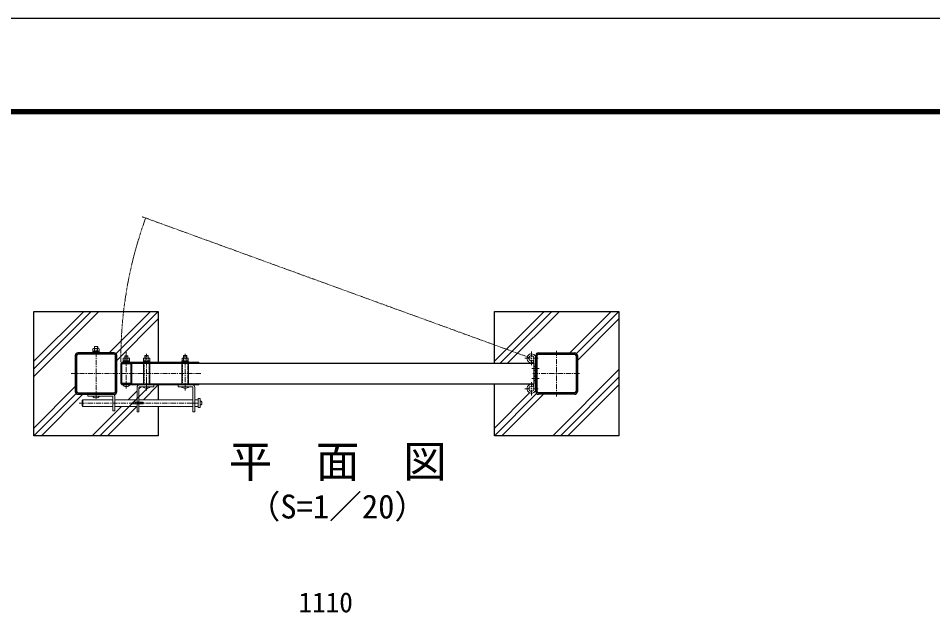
# Model space of a CAD drawing. Units: millimetres, scale not verified. Extents: x -4200 to 4200, y -2970 to 2970.
# Drawn here: x -2666 to -462, y 1536 to 2970 of the extents above; entities that cross this region are included whole.
import ezdxf
from ezdxf.enums import TextEntityAlignment as Align

# ---------------------------------------------------------------- set-up
doc = ezdxf.new("R2010")
doc.units = ezdxf.units.MM
doc.header["$LTSCALE"] = 10
for name, pattern in [('USER1', [2, 1.25, -0.25, 0.25, -0.25]), ('USER3', [0.375, 0.25, -0.125]), ('USER4', [1.25, 0.625, -0.125, 0.125, -0.125, 0.125, -0.125])]:
    doc.linetypes.add(name, pattern=pattern)
for name, color, linetype, lineweight in [('0-0_D-TTL-TXT', 7, 'Continuous', 25), ('0-1_D-TTL', 7, 'Continuous', 25), ('0-2_D-STR1', 1, 'Continuous', 25), ('0-4_D-STR-DIM', 7, 'Continuous', 13), ('0-7_D-BMK', 2, 'USER1', 13), ('0-8_D-STR3', 3, 'Continuous', 13), ('0-9_D-STR4', 7, 'Continuous', 25), ('0-A_D-DCR-HCH', 7, 'Continuous', 13)]:
    doc.layers.add(name, color=color, linetype=linetype, lineweight=lineweight)
doc.styles.add('ＭＳ ゴシック', font='')
doc.styles.get('ＭＳ ゴシック').set_extended_font_data('MS Gothic')

msp = doc.modelspace()

# ---------------------------------------------------------------- linework, layer by layer
at = {"layer": '0-1_D-TTL', "color": 2}
msp.add_lwpolyline([(-4200, 2970), (4200, 2970), (4200, -2970), (-4200, -2970)], close=True, dxfattribs=at)
at = {"layer": '0-1_D-TTL'}
for points in [[(-3930, 2750), (3930, 2750), (3930, -2750), (-3930, -2750)], [(-3927.5, 2747.5), (3927.5, 2747.5), (3927.5, -2747.5), (-3927.5, -2747.5)], [(-3925, 2745), (3925, 2745), (3925, -2745), (-3925, -2745)], [(-3922.5, 2742.5), (3922.5, 2742.5), (3922.5, -2742.5), (-3922.5, -2742.5)], [(-3920, 2740), (3920, 2740), (3920, -2740), (-3920, -2740)]]:
    msp.add_lwpolyline(points, close=True, dxfattribs=at)
at = {"layer": '0-2_D-STR1'}
for p, q in [((-2435.14, 2163.17), (-2522.34, 2163.17)), ((-2435.14, 2159.97), (-2522.34, 2159.97)), ((-1412.34, 2163.17), (-1325.14, 2163.17)), ((-1412.34, 2159.97), (-1325.14, 2159.97)), ((-2528.74, 2156.77), (-2528.74, 2069.57)), ((-2525.54, 2156.77), (-2525.54, 2069.57)), ((-2431.94, 2069.57), (-2431.94, 2156.77)), ((-2428.74, 2069.57), (-2428.74, 2156.77)), ((-2394.34, 2138.17), (-2417.14, 2138.17)), ((-2394.34, 2138.17), (-2417.14, 2138.17)), ((-2394.34, 2138.17), (-1423.74, 2138.17)), ((-1423.74, 2138.17), (-1423.74, 2088.17)), ((-1418.74, 2156.77), (-1418.74, 2076.47)), ((-1418.74, 2069.57), (-1418.74, 2156.77)), ((-1415.54, 2069.57), (-1415.54, 2156.77)), ((-1321.94, 2156.77), (-1321.94, 2069.57)), ((-1318.74, 2156.77), (-1318.74, 2069.57)), ((-2418.74, 2136.57), (-2418.74, 2089.77)), ((-2418.74, 2136.57), (-2418.74, 2089.77)), ((-2392.74, 2089.77), (-2392.74, 2136.57)), ((-2392.74, 2089.77), (-2392.74, 2136.57)), ((-2417.14, 2088.17), (-2394.34, 2088.17)), ((-2417.14, 2088.17), (-2394.34, 2088.17)), ((-2394.34, 2088.17), (-1423.74, 2088.17)), ((-1449.74, 2088.17), (-1423.74, 2088.17)), ((-2522.34, 2066.37), (-2435.14, 2066.37)), ((-2522.34, 2063.17), (-2435.14, 2063.17)), ((-1325.14, 2066.37), (-1412.34, 2066.37)), ((-1325.14, 2063.17), (-1412.34, 2063.17))]:
    msp.add_line(p, q, dxfattribs=at)
msp.add_lwpolyline([(-2417.14, 2089.77), (-2394.34, 2089.77), (-2394.34, 2136.57), (-2417.14, 2136.57)], close=True, dxfattribs=at)
msp.add_lwpolyline([(-2417.14, 2089.77), (-2394.34, 2089.77), (-2394.34, 2136.57), (-2417.14, 2136.57)], close=True, dxfattribs=at)
for centre, radius, start, end in [((-2522.34, 2156.77), 6.4, 90, 180), ((-2522.34, 2156.77), 3.2, 90, 180), ((-2435.14, 2156.77), 6.4, 0, 90), ((-2435.14, 2156.77), 3.2, 0, 90), ((-1412.34, 2156.77), 6.4, 90, 180), ((-1412.34, 2156.77), 3.2, 90, 180), ((-1325.14, 2156.77), 6.4, 0, 90), ((-1325.14, 2156.77), 3.2, 0, 90), ((-2417.14, 2136.57), 1.6, 90, 180), ((-2417.14, 2136.57), 1.6, 90, 180), ((-2394.34, 2136.57), 1.6, 0, 90), ((-2394.34, 2136.57), 1.6, 0, 90), ((-2417.14, 2089.77), 1.6, 180, 270), ((-2417.14, 2089.77), 1.6, 180, 270), ((-2394.34, 2089.77), 1.6, 270, 0), ((-2394.34, 2089.77), 1.6, 270, 0), ((-2522.34, 2069.57), 6.4, 180, 270), ((-2522.34, 2069.57), 3.2, 180, 270), ((-2435.14, 2069.57), 6.4, 270, 0), ((-2435.14, 2069.57), 3.2, 270, 0), ((-1412.34, 2069.57), 6.4, 180, 270), ((-1412.34, 2069.57), 3.2, 180, 270), ((-1325.14, 2069.57), 6.4, 270, 0), ((-1325.14, 2069.57), 3.2, 270, 0)]:
    msp.add_arc(centre, radius, start, end, dxfattribs=at)
at = {"layer": '0-7_D-BMK', "linetype": 'USER4'}
msp.add_line((-1429.44, 2149.87), (-2368.99, 2491.84), dxfattribs=at)
at = {"layer": '0-7_D-BMK'}
for p, q in [((-2478.73, 2053.17), (-2478.73, 2173.17)), ((-2405.73, 2076.87), (-2405.73, 2164.94)), ((-2356.73, 2072.37), (-2356.73, 2160.44)), ((-2263.74, 2072.37), (-2263.74, 2160.44)), ((-1429.44, 2166.14), (-1429.44, 2133.61)), ((-1368.74, 2168.17), (-1368.74, 2058.17)), ((-2405.73, 2143.47), (-2405.73, 2135.17)), ((-1413.18, 2149.87), (-1445.71, 2149.87)), ((-1410.54, 2125.17), (-1428.24, 2125.17)), ((-2538.73, 2113.17), (-2224.99, 2113.17)), ((-1313.74, 2113.17), (-1428.24, 2113.17)), ((-1410.54, 2101.17), (-1428.24, 2101.17)), ((-2405.73, 2082.87), (-2405.73, 2091.17)), ((-2356.73, 2082.87), (-2356.73, 2091.17)), ((-2356.73, 2088.87), (-2356.73, 2078.37)), ((-2263.74, 2088.87), (-2263.74, 2078.37)), ((-1413.18, 2076.47), (-1445.71, 2076.47)), ((-1429.44, 2060.21), (-1429.44, 2092.74)), ((-2478.73, 2055.67), (-2478.73, 2066.17)), ((-2519.23, 2041.87), (-2231.73, 2041.87))]:
    msp.add_line(p, q, dxfattribs=at)
at = {"layer": '0-7_D-BMK', "linetype": 'USER4'}
msp.add_arc((-1429.44, 2149.87), 989.39, 160, 180.54436, dxfattribs=at)
at = {"layer": '0-8_D-STR3'}
for p, q in [((-2486.73, 2164.77), (-2486.73, 2163.17)), ((-2486.73, 2163.17), (-2470.73, 2163.17)), ((-2486.43, 2166.77), (-2471.03, 2166.77)), ((-2486.43, 2164.77), (-2486.43, 2166.77)), ((-2471.03, 2164.77), (-2486.43, 2164.77)), ((-2486.23, 2166.77), (-2486.23, 2172.57)), ((-2486.23, 2166.77), (-2471.23, 2166.77)), ((-2484.51, 2173.27), (-2472.97, 2173.27)), ((-2482.73, 2173.27), (-2482.73, 2177.99)), ((-2482.48, 2166.77), (-2482.48, 2172.57)), ((-2482.06, 2173.27), (-2482.06, 2178.67)), ((-2475.41, 2178.67), (-2482.06, 2178.67)), ((-2479.23, 2166.77), (-2479.23, 2164.77)), ((-2478.23, 2166.77), (-2478.23, 2164.77)), ((-2475.41, 2173.27), (-2475.41, 2178.67)), ((-2475.41, 2178.67), (-2474.73, 2177.99)), ((-2474.98, 2166.77), (-2474.98, 2172.57)), ((-2474.73, 2173.27), (-2474.73, 2177.99)), ((-2471.23, 2166.77), (-2471.23, 2172.57)), ((-2471.03, 2166.77), (-2471.03, 2164.77)), ((-2416.23, 2140.47), (-2416.23, 2138.17)), ((-2416.23, 2140.47), (-2231.23, 2140.47)), ((-2416.23, 2138.17), (-2231.23, 2138.17)), ((-2413.73, 2142.07), (-2413.73, 2140.47)), ((-2413.73, 2140.47), (-2397.73, 2140.47)), ((-2413.43, 2144.07), (-2398.03, 2144.07)), ((-2413.43, 2142.07), (-2413.43, 2144.07)), ((-2398.03, 2142.07), (-2413.43, 2142.07)), ((-2413.23, 2144.07), (-2413.23, 2149.87)), ((-2413.23, 2144.07), (-2398.23, 2144.07)), ((-2411.51, 2150.57), (-2399.97, 2150.57)), ((-2409.73, 2150.57), (-2409.73, 2155.19)), ((-2409.48, 2144.07), (-2409.48, 2149.87)), ((-2409.06, 2150.57), (-2409.06, 2155.87)), ((-2402.41, 2155.87), (-2409.06, 2155.87)), ((-2406.23, 2144.07), (-2406.23, 2142.07)), ((-2405.23, 2144.07), (-2405.23, 2142.07)), ((-2402.41, 2150.57), (-2402.41, 2155.87)), ((-2402.41, 2155.87), (-2401.73, 2155.19)), ((-2401.98, 2144.07), (-2401.98, 2149.87)), ((-2401.73, 2150.57), (-2401.73, 2155.19)), ((-2398.23, 2144.07), (-2398.23, 2149.87)), ((-2398.03, 2144.07), (-2398.03, 2142.07)), ((-2364.73, 2142.07), (-2364.73, 2140.47)), ((-2364.73, 2140.47), (-2348.73, 2140.47)), ((-2364.43, 2144.07), (-2349.03, 2144.07)), ((-2364.43, 2142.07), (-2364.43, 2144.07)), ((-2349.03, 2142.07), (-2364.43, 2142.07)), ((-2364.23, 2144.07), (-2364.23, 2149.87)), ((-2364.23, 2144.07), (-2349.23, 2144.07)), ((-2362.51, 2150.57), (-2350.97, 2150.57)), ((-2360.73, 2150.57), (-2360.73, 2155.69)), ((-2360.48, 2144.07), (-2360.48, 2149.87)), ((-2360.06, 2150.57), (-2360.06, 2156.37)), ((-2353.41, 2156.37), (-2360.06, 2156.37)), ((-2357.23, 2144.07), (-2357.23, 2142.07)), ((-2356.23, 2144.07), (-2356.23, 2142.07)), ((-2353.41, 2150.57), (-2353.41, 2156.37)), ((-2353.41, 2156.37), (-2352.73, 2155.69)), ((-2352.98, 2144.07), (-2352.98, 2149.87)), ((-2352.73, 2150.57), (-2352.73, 2155.69)), ((-2349.23, 2144.07), (-2349.23, 2149.87)), ((-2349.03, 2144.07), (-2349.03, 2142.07)), ((-2273.49, 2140.47), (-2263.99, 2140.47)), ((-2271.99, 2142.07), (-2271.99, 2140.47)), ((-2271.99, 2140.47), (-2255.99, 2140.47)), ((-2271.69, 2144.07), (-2256.29, 2144.07)), ((-2271.69, 2142.07), (-2271.69, 2144.07)), ((-2256.29, 2142.07), (-2271.69, 2142.07)), ((-2271.49, 2144.07), (-2271.49, 2149.87)), ((-2271.49, 2144.07), (-2256.49, 2144.07)), ((-2269.76, 2150.57), (-2258.22, 2150.57)), ((-2267.74, 2150.57), (-2267.74, 2155.69)), ((-2267.74, 2144.07), (-2267.74, 2149.87)), ((-2267.06, 2150.57), (-2267.06, 2156.37)), ((-2260.41, 2156.37), (-2267.06, 2156.37)), ((-2264.49, 2144.07), (-2264.49, 2142.07)), ((-2263.49, 2144.07), (-2263.49, 2142.07)), ((-2260.41, 2150.57), (-2260.41, 2156.37)), ((-2260.41, 2156.37), (-2259.74, 2155.69)), ((-2260.24, 2144.07), (-2260.24, 2149.87)), ((-2259.74, 2150.57), (-2259.74, 2155.69)), ((-2256.49, 2144.07), (-2256.49, 2149.87)), ((-2256.29, 2144.07), (-2256.29, 2142.07)), ((-2231.23, 2140.47), (-2231.23, 2138.17)), ((-1423.24, 2141.15), (-1425.85, 2144.82)), ((-1423.24, 2149.87), (-1423.24, 2076.47)), ((-1418.74, 2130.17), (-1423.24, 2130.17)), ((-1418.74, 2120.17), (-1423.24, 2120.17)), ((-1418.74, 2109.42), (-1423.24, 2109.42)), ((-1418.74, 2106.17), (-1423.24, 2106.17)), ((-1418.74, 2096.17), (-1423.24, 2096.17)), ((-2416.23, 2085.87), (-2416.23, 2088.17)), ((-2416.23, 2088.17), (-2231.23, 2088.17)), ((-2416.23, 2085.87), (-2231.23, 2085.87)), ((-2414.73, 2085.87), (-2396.73, 2085.87)), ((-2413.73, 2085.87), (-2397.73, 2085.87)), ((-2375.23, 2079.87), (-2375.23, 2020.87)), ((-2373.73, 2085.87), (-2339.73, 2085.87)), ((-2373.73, 2081.37), (-2339.73, 2081.37)), ((-2365.73, 2081.37), (-2347.73, 2081.37)), ((-2364.73, 2081.37), (-2348.73, 2081.37)), ((-2339.73, 2081.37), (-2339.73, 2085.87)), ((-2246.74, 2085.87), (-2280.74, 2085.87)), ((-2280.74, 2081.37), (-2280.74, 2085.87)), ((-2246.74, 2081.37), (-2280.74, 2081.37)), ((-2272.74, 2081.37), (-2254.74, 2081.37)), ((-2271.74, 2081.37), (-2255.74, 2081.37)), ((-2245.24, 2079.87), (-2245.24, 2020.87)), ((-2231.23, 2085.87), (-2231.23, 2088.17)), ((-1423.24, 2085.19), (-1425.85, 2081.53)), ((-2510.48, 2049.87), (-2438.23, 2049.87)), ((-2510.48, 2049.87), (-2510.48, 2033.87)), ((-2498.73, 2063.17), (-2437.73, 2063.17)), ((-2498.73, 2063.17), (-2498.73, 2058.67)), ((-2498.73, 2058.67), (-2438.73, 2058.67)), ((-2438.23, 2058.17), (-2438.23, 2023.17)), ((-2433.73, 2059.17), (-2433.73, 2023.17)), ((-2433.73, 2049.87), (-2379.73, 2049.87)), ((-2375.23, 2049.87), (-2245.24, 2049.87)), ((-2240.74, 2049.87), (-2232.48, 2049.87)), ((-2379.73, 2033.87), (-2433.73, 2033.87)), ((-2245.24, 2033.87), (-2375.23, 2033.87)), ((-2232.48, 2033.87), (-2240.74, 2033.87)), ((-2227.98, 2036.62), (-2227.98, 2047.12)), ((-2227.08, 2047.12), (-2227.98, 2047.12)), ((-2227.08, 2036.62), (-2227.98, 2036.62)), ((-2224.08, 2039.62), (-2224.08, 2044.12)), ((-2438.23, 2023.17), (-2433.73, 2023.17))]:
    msp.add_line(p, q, dxfattribs=at)
at = {"layer": '0-8_D-STR3', "linetype": 'USER3'}
for p, q in [((-2363.08, 2138.17), (-2363.08, 2088.17)), ((-2350.38, 2088.17), (-2350.38, 2138.17)), ((-2270.09, 2138.17), (-2270.09, 2088.17)), ((-2257.39, 2088.17), (-2257.39, 2138.17))]:
    msp.add_line(p, q, dxfattribs=at)
at = {"layer": '0-8_D-STR3'}
for points in [[(-2486.73, 2164.77), (-2470.73, 2164.77), (-2470.73, 2163.17)], [(-2474.73, 2177.99), (-2482.73, 2177.99), (-2482.06, 2178.67)], [(-2413.73, 2142.07), (-2397.73, 2142.07), (-2397.73, 2140.47)], [(-2401.73, 2155.19), (-2409.73, 2155.19), (-2409.06, 2155.87)], [(-2364.73, 2142.07), (-2348.73, 2142.07), (-2348.73, 2140.47)], [(-2364.68, 2088.17), (-2348.78, 2088.17), (-2348.78, 2138.17)], [(-2348.78, 2138.17), (-2364.68, 2138.17), (-2364.68, 2088.17)], [(-2352.73, 2155.69), (-2360.73, 2155.69), (-2360.06, 2156.37)], [(-2271.99, 2142.07), (-2255.99, 2142.07), (-2255.99, 2140.47)], [(-2271.69, 2088.17), (-2255.79, 2088.17), (-2255.79, 2138.17)], [(-2255.79, 2138.17), (-2271.69, 2138.17), (-2271.69, 2088.17)], [(-2259.74, 2155.69), (-2267.74, 2155.69), (-2267.06, 2156.37)], [(-2379.73, 2079.87), (-2379.73, 2020.87), (-2375.23, 2020.87)], [(-2240.74, 2079.87), (-2240.74, 2020.87), (-2245.24, 2020.87)], [(-2438.23, 2033.87), (-2510.48, 2033.87), (-2512.48, 2035.87), (-2512.48, 2047.87), (-2510.48, 2049.87)]]:
    msp.add_lwpolyline(points, dxfattribs=at)
for points in [[(-2232.48, 2030.87), (-2227.98, 2030.87), (-2227.98, 2052.87), (-2232.48, 2052.87)], [(-2389.98, 2039.87), (-2364.98, 2039.87), (-2364.98, 2043.87), (-2389.98, 2043.87)]]:
    msp.add_lwpolyline(points, close=True, dxfattribs=at)
for centre, radius, start, end in [((-2484.36, 2170.43), 2.85, 48.83491, 131.16509), ((-2478.73, 2162.88), 10.39, 68.85295, 111.14705), ((-2473.11, 2170.43), 2.85, 48.86505, 131.13495), ((-1429.44, 2149.87), 10.7, 0, 305.41111), ((-2411.36, 2147.73), 2.85, 48.83491, 131.16509), ((-2405.73, 2140.18), 10.39, 68.85295, 111.14705), ((-2400.11, 2147.73), 2.85, 48.86505, 131.13495), ((-2362.36, 2147.73), 2.85, 48.83491, 131.16509), ((-2356.73, 2140.18), 10.39, 68.85295, 111.14705), ((-2351.11, 2147.73), 2.85, 48.86505, 131.13495), ((-2269.61, 2147.73), 2.85, 48.83491, 131.16509), ((-2263.99, 2140.18), 10.39, 68.85295, 111.14705), ((-2258.36, 2147.73), 2.85, 48.86505, 131.13495), ((-1429.44, 2149.87), 6.2, 0, 305.41111), ((-2405.73, 2094), 12.12, 222.07502, 317.92498), ((-2373.73, 2079.87), 6, 90, 180), ((-2373.73, 2079.87), 1.5, 90, 180), ((-2356.73, 2089.5), 12.12, 222.07502, 317.92498), ((-2263.74, 2089.5), 12.12, 222.07502, 317.92498), ((-2246.74, 2079.87), 6, 0, 90), ((-2246.74, 2079.87), 1.5, 0, 90), ((-1429.44, 2076.47), 10.7, 54.58889, 0), ((-1429.44, 2076.47), 6.2, 54.58889, 0), ((-2478.73, 2066.8), 12.12, 222.07502, 317.92498), ((-2438.73, 2058.17), 0.5, 0, 90), ((-2437.73, 2059.17), 4, 0, 90), ((-2227.08, 2044.12), 3, 0, 90), ((-2227.08, 2039.62), 3, 270, 0)]:
    msp.add_arc(centre, radius, start, end, dxfattribs=at)
at = {"layer": '0-9_D-STR4'}
for p, q in [((-2628.74, 1963.17), (-2628.74, 2263.17)), ((-1518.74, 2138.17), (-1518.74, 2263.17)), ((-2328.74, 2085.87), (-2328.74, 2049.87)), ((-1518.74, 1963.17), (-1518.74, 2088.17)), ((-2328.74, 2033.87), (-2328.74, 1963.17)), ((-2328.74, 1963.17), (-2628.74, 1963.17)), ((-1218.74, 1963.17), (-1518.74, 1963.17))]:
    msp.add_line(p, q, dxfattribs=at)
for points in [[(-2628.74, 2263.17), (-2328.74, 2263.17), (-2328.74, 2140.47)], [(-1518.74, 2263.17), (-1218.74, 2263.17), (-1218.74, 1963.17)]]:
    msp.add_lwpolyline(points, dxfattribs=at)
at = {"layer": '0-A_D-DCR-HCH'}
for p, q in [((-2628.74, 2124.54), (-2490.11, 2263.17)), ((-2628.74, 2106.15), (-2471.72, 2263.17)), ((-2628.74, 2142.92), (-2508.49, 2263.17)), ((-2447.13, 2163.17), (-2347.13, 2263.17)), ((-2430.62, 2161.3), (-2328.74, 2263.17)), ((-1518.74, 2142.92), (-1398.49, 2263.17)), ((-1505.11, 2138.17), (-1380.11, 2263.17)), ((-1486.72, 2138.17), (-1361.72, 2263.17)), ((-1337.13, 2163.17), (-1237.13, 2263.17)), ((-1320.62, 2161.3), (-1218.74, 2263.17)), ((-2428.74, 2144.79), (-2328.74, 2244.79)), ((-1318.74, 2144.79), (-1218.74, 2244.79)), ((-1378.08, 1963.17), (-1218.74, 2122.51)), ((-1359.69, 1963.17), (-1218.74, 2104.12)), ((-2628.74, 1981.56), (-2528.74, 2081.56)), ((-2469.69, 1963.17), (-2355.42, 2077.45)), ((-2375.24, 2076.01), (-2369.88, 2081.37)), ((-2364.61, 2049.87), (-2328.74, 2085.74)), ((-2353.95, 2078.91), (-2353.74, 2079.12)), ((-1341.31, 1963.17), (-1218.74, 2085.74)), ((-2628.74, 1963.17), (-2526.87, 2065.05)), ((-2610.36, 1963.17), (-2510.36, 2063.17)), ((-2401.38, 2049.87), (-2379.74, 2071.51)), ((-2382.99, 2049.87), (-2379.74, 2053.12)), ((-2380.24, 2071.01), (-2379.74, 2071.51)), ((-1518.74, 1981.56), (-1433.66, 2066.64)), ((-1518.74, 1963.17), (-1416.87, 2065.05)), ((-1500.36, 1963.17), (-1400.36, 2063.17)), ((-2488.08, 1963.17), (-2417.38, 2033.87)), ((-2469.69, 1963.17), (-2398.99, 2033.87)), ((-2451.31, 1963.17), (-2380.61, 2033.87)), ((-2381.61, 2032.87), (-2380.61, 2033.87))]:
    msp.add_line(p, q, dxfattribs=at)

# ---------------------------------------------------------------- texts
at = {"layer": '0-0_D-TTL-TXT', "style": 'ＭＳ ゴシック'}
for s, height, p in [('平\u3000面\u3000図', 76.98, (-2158.74, 1839.44)), ('（S=1／20）', 57.7, (-2113.25, 1746.24))]:
    msp.add_text(s, height=height, dxfattribs=at).set_placement(p, align=Align.BOTTOM_LEFT)
at = {"layer": '0-4_D-STR-DIM', "style": 'ＭＳ ゴシック'}
msp.add_text('1110', height=48.09, dxfattribs=at).set_placement((-1990.64, 1522.85), align=Align.BOTTOM_LEFT)

doc.saveas('drawing.dxf')
